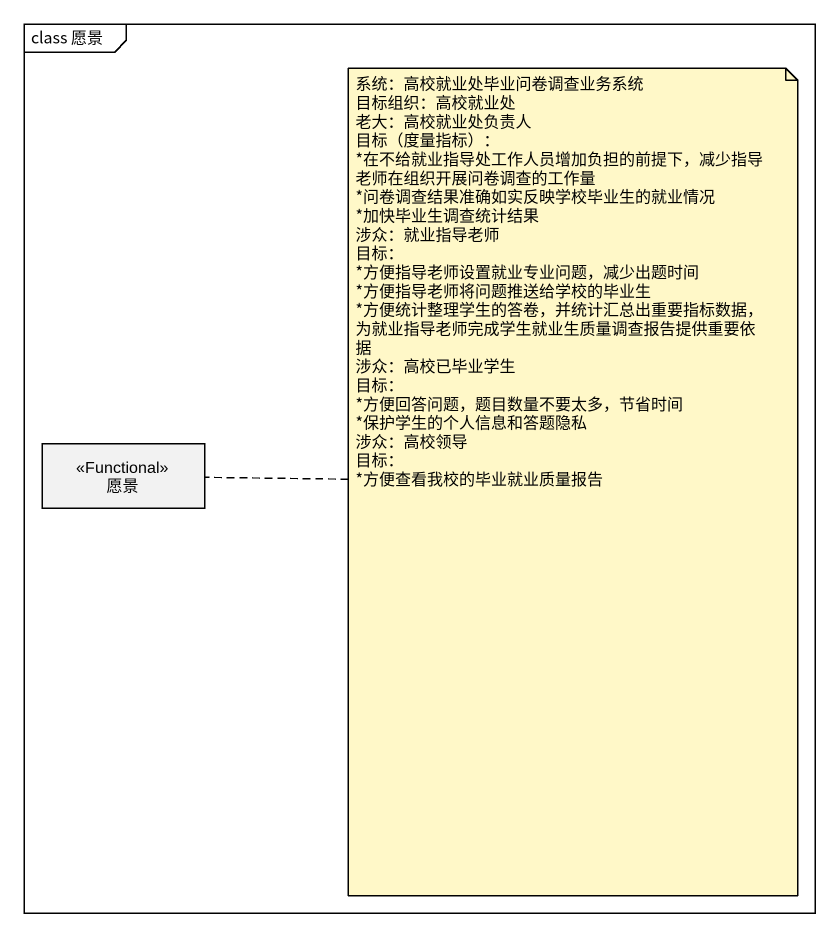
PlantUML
@startuml
mainframe class 愿景
hide circle
hide empty members
class 愿景 <<Functional>>
note right of 愿景
  系统：高校就业处毕业问卷调查业务系统
  目标组织：高校就业处
  老大：高校就业处负责人
  目标（度量指标）：
  *在不给就业指导处工作人员增加负担的前提下，减少指导老师在组织开展问卷调查的工作量
  *问卷调查结果准确如实反映学校毕业生的就业情况
  *加快毕业生调查统计结果
  涉众：就业指导老师
  目标：
  *方便指导老师设置就业专业问题，减少出题时间
  *方便指导老师将问题推送给学校的毕业生
  *方便统计整理学生的答卷，并统计汇总出重要指标数据，为就业指导老师完成学生就业生质量调查报告提供重要依据
  涉众：高校已毕业学生
  目标：
  *方便回答问题，题目数量不要太多，节省时间
  *保护学生的个人信息和答题隐私
  涉众：高校领导
  目标：
  *方便查看我校的毕业就业质量报告
end note
@enduml
